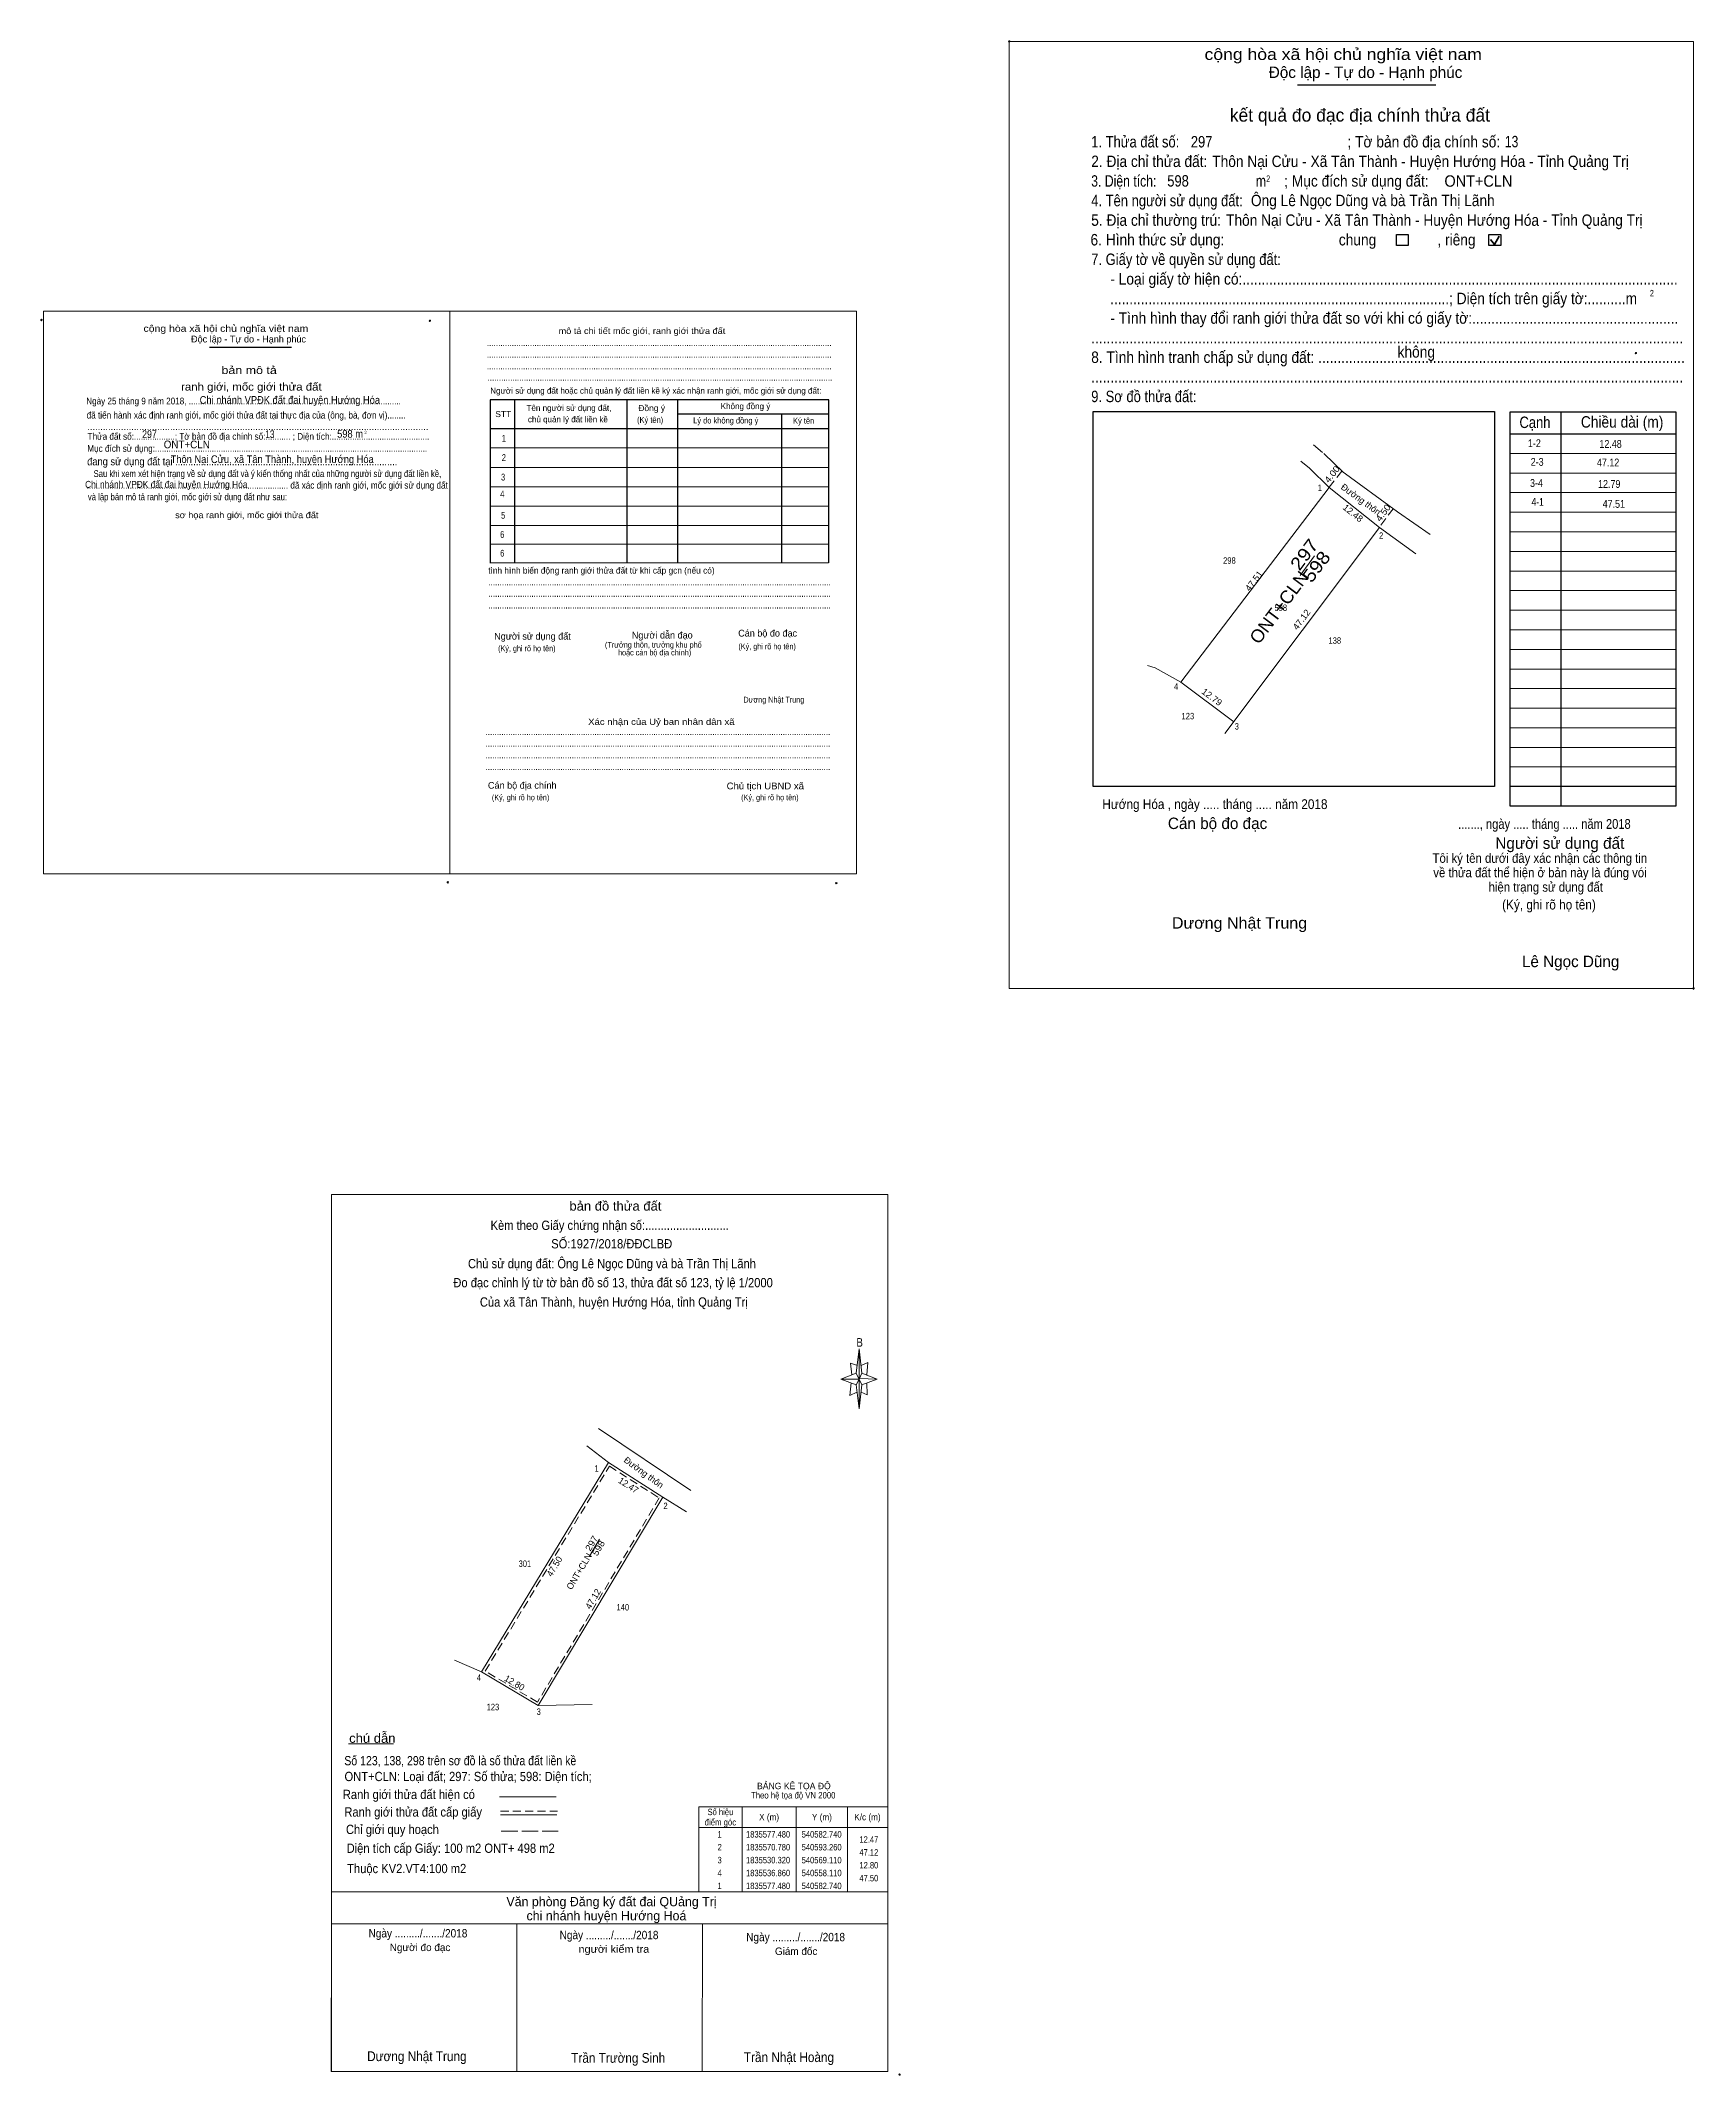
# Model space of a CAD drawing. Header units: metres. Extents: x 540473 to 540793, y 1835459 to 1835853.
import ezdxf
from ezdxf.enums import TextEntityAlignment as Align

# ---------------------------------------------------------------- set-up
doc = ezdxf.new("R2010")
doc.units = ezdxf.units.M
doc.header["$LTSCALE"] = 0.53
doc.header["$PDMODE"] = 32
doc.header["$PDSIZE"] = 0.265
doc.linetypes.add('LONG_DASHED', pattern=[7.5, 6, -1.5])
doc.linetypes.add('MEDIUM_DASHED', pattern=[4.5, 3, -1.5])
for name, color, linetype, lineweight in [('1', 7, 'Continuous', 13), ('10', 7, 'Continuous', 13), ('13', 7, 'Continuous', 13), ('17', 7, 'Continuous', 13), ('23', 7, 'Continuous', 13), ('5', 7, 'Continuous', 13), ('6', 7, 'Continuous', 13), ('61', 7, 'Continuous', 13), ('63', 7, 'Continuous', 13), ('7', 7, 'Continuous', 13)]:
    doc.layers.add(name, color=color, linetype=linetype, lineweight=lineweight)
doc.layers.add('25', color=7, linetype='Continuous')
doc.layers.add('30', color=7, linetype='Continuous')

msp = doc.modelspace()

# ---------------------------------------------------------------- linework, layer by layer
at = {"layer": '1'}
msp.add_lwpolyline([(540582.74, 1835577.48), (540593.26, 1835570.78), (540569.11, 1835530.32), (540558.11, 1835536.86)], close=True, dxfattribs=at)
at = {"layer": '10'}
for p, q in [((540742.18, 1835757.58), (540735.87, 1835761.93)), ((540702.35, 1835718.92), (540732.35, 1835758.94)), ((540732.35, 1835758.93), (540732.35, 1835758.94)), ((540739.4, 1835753.78), (540732.35, 1835758.93)), ((540716.95, 1835749.6), (540719.76, 1835753.39))]:
    msp.add_line(p, q, dxfattribs=at)
msp.add_lwpolyline([(540582.74, 1835577.48), (540593.26, 1835570.78), (540569.11, 1835530.32), (540558.11, 1835536.86)], close=True, dxfattribs=at)
at = {"layer": '10', "linetype": 'MEDIUM_DASHED'}
msp.add_lwpolyline([(540582.9, 1835576.78), (540592.58, 1835570.62), (540568.94, 1835531), (540558.8, 1835537.03)], close=True, dxfattribs=at)
at = {"layer": '13'}
for p, q in [((540598.69, 1835572.07), (540580.77, 1835584.1)), ((540578.55, 1835580.76), (540582.74, 1835577.48)), ((540593.26, 1835570.78), (540597.87, 1835567.93)), ((540552.87, 1835539.12), (540558.11, 1835536.86)), ((540569.11, 1835530.32), (540579.55, 1835530.56))]:
    msp.add_line(p, q, dxfattribs=at)
at = {"layer": '17'}
for p, q in [((540532.29, 1835522.89), (540540.98, 1835522.89)), ((540528.93, 1835459.32), (540528.95, 1835488.01)), ((540564.93, 1835459.29), (540564.95, 1835487.98)), ((540600.93, 1835459.28), (540600.95, 1835487.97))]:
    msp.add_line(p, q, dxfattribs=at)
at = {"layer": '23'}
for p, q in [((540742.18, 1835757.58), (540735.87, 1835761.93)), ((540732.35, 1835758.93), (540732.35, 1835758.94)), ((540739.4, 1835753.78), (540732.35, 1835758.93))]:
    msp.add_line(p, q, dxfattribs=at)
at = {"layer": '5'}
for p, q in [((540528.95, 1835459.32), (540528.95, 1835629.48)), ((540630.8, 1835594.85), (540631.4, 1835599.53)), ((540630.8, 1835592.57), (540627.8, 1835593.65)), ((540631.88, 1835594.85), (540634.88, 1835593.65)), ((540631.88, 1835592.57), (540631.4, 1835587.89)), ((540632.96, 1835590.65), (540631.76, 1835591.13)), ((540632.84, 1835592.93), (540632.96, 1835590.65))]:
    msp.add_line(p, q, dxfattribs=at)
for points in [[(540528.95, 1835629.48), (540636.95, 1835629.48), (540636.95, 1835459.32)], [(540631.4, 1835593.65), (540630.8, 1835594.85), (540627.8, 1835593.65)], [(540631.04, 1835596.29), (540629.72, 1835596.77), (540629.96, 1835594.49)], [(540631.4, 1835593.65), (540631.88, 1835592.57), (540634.88, 1835593.65)], [(540631.76, 1835596.29), (540633.08, 1835596.89), (540632.84, 1835594.49)], [(540629.84, 1835592.93), (540629.6, 1835590.53), (540630.92, 1835591.13)]]:
    msp.add_lwpolyline(points, dxfattribs=at)
for points in [[(540631.4, 1835599.53), (540631.88, 1835594.85), (540631.4, 1835593.65)], [(540631.4, 1835593.65), (540627.8, 1835593.65), (540630.8, 1835594.85), (540631.88, 1835592.57), (540634.88, 1835593.65), (540631.4, 1835593.77)], [(540631.4, 1835593.65), (540631.4, 1835587.89), (540630.8, 1835592.57)]]:
    msp.add_lwpolyline(points, close=True, dxfattribs=at)
at = {"layer": '6'}
for p, q in [((540561.6, 1835512.64), (540572.57, 1835512.64)), ((540561.77, 1835509.13), (540572.73, 1835509.13)), ((540528.95, 1835494.2), (540636.95, 1835494.2)), ((540528.93, 1835488.01), (540636.93, 1835488.01)), ((540636.93, 1835459.32), (540528.93, 1835459.32))]:
    msp.add_line(p, q, dxfattribs=at)
at = {"layer": '6', "linetype": 'MEDIUM_DASHED'}
msp.add_line((540561.77, 1835509.87), (540572.81, 1835509.87), dxfattribs=at)
at = {"layer": '6'}
msp.add_point((540639.22, 1835458.73), dxfattribs=at)
at = {"layer": '61'}
for p, q in [((540719.54, 1835774.97), (540721.32, 1835773.5)), ((540721.55, 1835773.28), (540725.37, 1835769.58)), ((540725.08, 1835769.84), (540735.87, 1835761.93)), ((540722.59, 1835766.71), (540693.84, 1835728.89))]:
    msp.add_line(p, q, dxfattribs=at)
for points in [[(540717.13, 1835771.76), (540718.77, 1835770.41), (540722.59, 1835766.71), (540732.35, 1835758.94)], [(540704.09, 1835721.24), (540693.84, 1835728.89), (540688.86, 1835731.69), (540687.35, 1835732.12)]]:
    msp.add_lwpolyline(points, dxfattribs=at)
at = {"layer": '63', "linetype": 'MEDIUM_DASHED'}
for p, q in [((540725.08, 1835769.84), (540722.59, 1835766.71)), ((540735, 1835762.57), (540732.35, 1835758.93))]:
    msp.add_line(p, q, dxfattribs=at)
at = {"layer": '63'}
for p, q in [((540580.98, 1835562.61), (540579.07, 1835559.34)), ((540608.65, 1835510.7), (540608.65, 1835494.2)), ((540619.15, 1835510.7), (540619.15, 1835494.2)), ((540629.15, 1835510.7), (540629.15, 1835494.2)), ((540600.25, 1835506.7), (540636.95, 1835506.7))]:
    msp.add_line(p, q, dxfattribs=at)
at = {"layer": '63', "linetype": 'LONG_DASHED'}
msp.add_line((540561.92, 1835505.97), (540572.96, 1835505.97), dxfattribs=at)
at = {"layer": '63'}
msp.add_lwpolyline([(540600.25, 1835510.7), (540636.95, 1835510.7), (540636.95, 1835494.2), (540600.25, 1835494.2)], close=True, dxfattribs=at)
at = {"layer": '7', "lineweight": 25}
for p, q in [((540716.46, 1835844.81), (540743.32, 1835844.81)), ((540505.27, 1835793.88), (540521.23, 1835793.88)), ((540564.51, 1835783.69), (540564.51, 1835752.03)), ((540586.27, 1835783.57), (540586.27, 1835752.03)), ((540596.09, 1835783.57), (540596.09, 1835752.03)), ((540596.09, 1835780.98), (540625.51, 1835780.98)), ((540616.3, 1835780.98), (540616.3, 1835752.03)), ((540757.77, 1835704.85), (540757.77, 1835781.33)), ((540767.59, 1835781.33), (540767.59, 1835704.85)), ((540559.78, 1835778.12), (540625.51, 1835778.12)), ((540757.77, 1835777.08), (540789.89, 1835777.08)), ((540789.89, 1835708.65), (540757.77, 1835708.65)), ((540789.89, 1835704.85), (540757.77, 1835704.85))]:
    msp.add_line(p, q, dxfattribs=at)
at = {"layer": '7', "lineweight": 35}
for p, q in [((540753.93, 1835814.78), (540754.68, 1835813.8)), ((540754.68, 1835813.8), (540755.6, 1835815.45))]:
    msp.add_line(p, q, dxfattribs=at)
at = {"layer": '7'}
for p, q in [((540559.78, 1835774.36), (540625.51, 1835774.36)), ((540757.77, 1835773.28), (540789.89, 1835773.28)), ((540559.78, 1835770.59), (540625.51, 1835770.59)), ((540757.77, 1835769.48), (540789.89, 1835769.48)), ((540559.78, 1835766.83), (540625.51, 1835766.83)), ((540559.78, 1835763.07), (540625.51, 1835763.07)), ((540757.77, 1835765.68), (540789.89, 1835765.68)), ((540559.78, 1835759.3), (540625.51, 1835759.3)), ((540757.77, 1835761.88), (540789.89, 1835761.88)), ((540559.67, 1835755.67), (540625.4, 1835755.67)), ((540559.78, 1835755.66), (540625.51, 1835755.66)), ((540757.77, 1835758.07), (540789.89, 1835758.07)), ((540559.67, 1835752.03), (540625.4, 1835752.03)), ((540757.77, 1835754.27), (540789.89, 1835754.27)), ((540757.77, 1835750.47), (540789.89, 1835750.47)), ((540757.77, 1835746.67), (540789.89, 1835746.67)), ((540757.77, 1835742.87), (540789.89, 1835742.87)), ((540757.77, 1835739.07), (540789.89, 1835739.07)), ((540757.77, 1835735.26), (540789.89, 1835735.26)), ((540757.77, 1835731.46), (540789.89, 1835731.46)), ((540757.77, 1835727.66), (540789.89, 1835727.66)), ((540757.77, 1835723.86), (540789.89, 1835723.86)), ((540757.77, 1835720.06), (540789.89, 1835720.06)), ((540757.77, 1835716.26), (540789.89, 1835716.26)), ((540757.77, 1835712.45), (540789.89, 1835712.45)), ((540757.77, 1835708.65), (540789.89, 1835708.65))]:
    msp.add_line(p, q, dxfattribs=at)
for points in [[(540660.51, 1835853.24), (540793.35, 1835853.24), (540793.35, 1835669.5), (540660.51, 1835669.5)], [(540473.07, 1835800.87), (540551.96, 1835800.87), (540551.96, 1835691.75), (540473.07, 1835691.75)], [(540551.96, 1835800.87), (540630.85, 1835800.87), (540630.85, 1835691.75), (540551.96, 1835691.75)], [(540551.96, 1835800.87), (540630.85, 1835800.87), (540630.85, 1835691.75), (540551.96, 1835691.75)]]:
    msp.add_lwpolyline(points, close=True, dxfattribs=at)
at = {"layer": '7', "lineweight": 25}
for points in [[(540735.68, 1835815.76), (540737.96, 1835815.76), (540737.96, 1835813.64), (540735.68, 1835813.64)], [(540753.63, 1835815.76), (540755.91, 1835815.76), (540755.91, 1835813.64), (540753.63, 1835813.64)], [(540676.8, 1835781.45), (540754.73, 1835781.45), (540754.73, 1835708.65), (540676.8, 1835708.65)]]:
    msp.add_lwpolyline(points, close=True, dxfattribs=at)
for points in [[(540625.51, 1835752.03), (540625.51, 1835783.69), (540559.78, 1835783.69), (540559.78, 1835752.03)], [(540757.77, 1835781.33), (540789.89, 1835781.33), (540789.89, 1835704.85)]]:
    msp.add_lwpolyline(points, dxfattribs=at)
at = {"layer": '7'}
for p in [(540660.51, 1835853.24), (540472.65, 1835799.18), (540548.06, 1835799.03), (540782.14, 1835792.75), (540551.54, 1835690.07), (540626.95, 1835689.91), (540793.35, 1835669.5)]:
    msp.add_point(p, dxfattribs=at)

# ---------------------------------------------------------------- texts
at = {"layer": '1', "width": 0.85}
msp.add_text('598', height=1.25, dxfattribs=at).set_placement((540713.215, 1835742.72), align=Align.CENTER)
at = {"layer": '1'}
for s, height, width, p in [('Hướng Hóa , ngày ..... tháng ..... năm 2018', 1.9, 0.9, (540678.58, 1835704.29)), ('Dương Nhật Trung', 2.215, 1.05, (540692.08, 1835681.09))]:
    msp.add_text(s, height=height, dxfattribs=dict(at, width=width)).set_placement(p)
msp.add_text('Lê Ngọc Dũng', height=2.21, dxfattribs=at).set_placement((540760.03, 1835673.62))
at = {"layer": '17', "width": 0.9}
msp.add_text('Dương Nhật Trung', height=1.125, dxfattribs=at).set_placement((540608.92, 1835724.95))
at = {"layer": '25'}
for s, height, width, p in [('Chi nhánh VPĐK đất đai huyện Hướng Hóa', 1.5, 0.9, (540503.38, 1835782.92)), ('ONT+CLN', 1.5, 0.95, (540496.4, 1835774.28)), ('Chi nhánh VPĐK đất đai huyện Hướng Hóa', 1.35, 0.9, (540481.14, 1835766.61))]:
    msp.add_text(s, height=height, dxfattribs=dict(at, width=width)).set_placement(p)
at = {"layer": '30'}
for s, width, p in [('1-2', 0.85, (540763.69, 1835774.51)), ('12.48', 0.85, (540779.39, 1835774.37)), ('2-3', 0.85, (540764.23, 1835770.89)), ('47.12', 0.85, (540778.91, 1835770.77)), ('3-4', 0.85, (540764.09, 1835766.79)), ('12.79', 0.85, (540779.13, 1835766.61)), ('4-1', 0.8, (540764.25, 1835763.13)), ('47.51', 0.85, (540780.02, 1835762.74))]:
    msp.add_text(s, height=1.52, dxfattribs=dict(at, width=width)).set_placement(p, align=Align.RIGHT)
at = {"layer": '5'}
for s, height, width, p in [('bản đồ thửa đất', 1.8, 1.05, (540584.07, 1835626.37)), ('Kèm theo Giấy chứng nhận số:...........................', 1.8, 0.9, (540582.96, 1835622.63)), ('SỐ:1927/2018/ĐĐCLBĐ', 1.8, 0.9, (540583.355, 1835619.04)), ('Chủ sử dụng đất: Ông Lê Ngọc Dũng và bà Trần Thị Lãnh', 1.8, 0.9, (540583.4, 1835615.19)), ('Đo đạc chỉnh lý từ tờ bản đồ số 13, thửa đất số 123, tỷ lệ 1/2000 ', 1.8, 0.9, (540583.92, 1835611.5)), ('Của xã Tân Thành, huyện Hướng Hóa, tỉnh Quảng Trị', 1.8, 0.9, (540583.765, 1835607.74)), ('B', 1.653, 0.85, (540631.485, 1835599.98))]:
    msp.add_text(s, height=height, dxfattribs=dict(at, width=width)).set_placement(p, align=Align.CENTER)
at = {"layer": '6'}
for s, height, width, p in [('ONT+CLN', 2.21, 0.95, (540744.98, 1835825.04)), ('Ông Lê Ngọc Dũng và bà Trần Thị Lãnh', 2.21, 0.9, (540707.42, 1835821.27)), ('Số 123, 138, 298 trên sơ đồ là số thửa đất liền kề', 1.8, 0.85, (540531.45, 1835518.75)), ('ONT+CLN: Loại đất; 297: Số thửa; 598: Diện tích;', 1.8, 0.9, (540531.49, 1835515.68)), ('Diện tích cấp Giấy: 100 m2 ONT+ 498 m2 ', 1.8, 0.9, (540531.9, 1835501.76)), ('Thuộc KV2.VT4:100 m2', 1.8, 0.9, (540532, 1835497.82))]:
    msp.add_text(s, height=height, dxfattribs=dict(at, width=width)).set_placement(p)
for s, height, width, p in [('chú dẫn', 1.8, 1.05, (540536.885, 1835523.11)), ('Ranh giới thửa đất hiện có ', 1.8, 0.9, (540544.275, 1835512.2)), ('Ranh giới thửa đất cấp giấy', 1.8, 0.9, (540544.82, 1835508.79)), ('Theo hệ tọa độ VN 2000', 1.25, 0.9, (540618.585, 1835512.31)), ('Chỉ giới quy hoạch', 1.8, 0.9, (540540.79, 1835505.41)), ('Ngày ........./......./2018', 1.62, 0.9, (540545.745, 1835485.35)), ('Ngày ........./......./2018', 1.62, 0.9, (540582.835, 1835485.01)), ('người kiểm tra', 1.44, 1.1, (540583.775, 1835482.37)), ('Ngày ........./......./2018', 1.62, 0.9, (540619.045, 1835484.61)), ('Dương Nhật Trung', 1.9, 0.9, (540545.535, 1835461.35)), ('Trần Trường Sinh', 1.896, 0.9, (540584.615, 1835461.03)), ('Trần Nhật Hoàng', 1.896, 0.9, (540617.755, 1835461.17))]:
    msp.add_text(s, height=height, dxfattribs=dict(at, width=width)).set_placement(p, align=Align.CENTER)
for s, height, p in [('BẢNG KÊ TỌA ĐỘ', 1.25, (540618.715, 1835514.11)), (' Văn phòng Đăng ký đất đai QUảng Trị', 1.8, (540582.98, 1835491.4)), ('chi nhánh huyện Hướng Hoá', 1.8, (540582.33, 1835488.67)), ('Người đo đạc', 1.44, (540546.155, 1835482.7)), ('Giám đốc', 1.44, (540619.155, 1835481.95))]:
    msp.add_text(s, height=height, dxfattribs=at).set_placement(p, align=Align.CENTER)
at = {"layer": '61'}
for s, width, p in [('297', 1.15, (540718.7754, 1835752.9252)), ('598', 1.15, (540721.1154, 1835750.5752)), ('ONT+CLN', 1.05, (540713.8877, 1835742.6702))]:
    msp.add_text(s, height=2.5, rotation=53.144, dxfattribs=dict(at, width=width)).set_placement(p, align=Align.CENTER)
at = {"layer": '63'}
for s, width, p in [(' 1', 0.75, (540721.19, 1835766.01)), (' 2', 0.85, (540733.11, 1835756.73)), (' 4', 0.85, (540693.32, 1835727.46)), (' 3', 0.8, (540705.08, 1835719.71)), (' 1', 0.75, (540580.83, 1835575.73)), (' 2', 0.85, (540594.21, 1835568.47)), ('301', 0.8, (540567.71, 1835557.24)), ('140', 0.85, (540586.73, 1835548.79)), (' 4', 0.85, (540557.99, 1835535.15)), ('123', 0.85, (540561.52, 1835529.43)), (' 3', 0.8, (540569.59, 1835528.53)), ('47.12', 0.85, (540635.1, 1835501.23)), ('12.47', 0.85, (540635.1, 1835503.73)), ('12.80', 0.85, (540635.1, 1835498.73)), ('47.50', 0.85, (540635.1, 1835496.23))]:
    msp.add_text(s, height=1.25, dxfattribs=dict(at, width=width)).set_placement(p, align=Align.RIGHT)
for s, rotation, width, p in [('4.00', 51.497, 1.1, (540723.6621, 1835768.8559)), ('12.48', 321.476, 1.05, (540726.8357, 1835761.2284)), ('4.50', 53.945, 1.1, (540733.5936, 1835761.3922)), ('47.51', 52.759, 1.05, (540708.5031, 1835748.1768)), ('47.12', 53.145, 1.05, (540717.7481, 1835740.6751)), ('12.79', 323.264, 1.05, (540699.4812, 1835725.5208)), ('297', 59.168, 1.1, (540579.9807, 1835561.4947)), ('598', 59.168, 1.1, (540581.3307, 1835560.5747))]:
    msp.add_text(s, height=1.25, rotation=rotation, dxfattribs=dict(at, width=width)).set_placement(p, align=Align.CENTER)
for s, rotation, p in [('Đường thôn', 323.852, (540728.3913, 1835763.8523)), ('Đường thôn', 323.852, (540589.2113, 1835575.0523)), ('12.47', 327.508, (540586.2643, 1835572.5554)), ('47.50', 58.769, (540572.7775, 1835557.016)), ('ONT+CLN', 59.168, (540577.5649, 1835556.0597)), ('47.12', 59.168, (540580.269, 1835550.7147)), ('12.80', 329.267, (540564.1656, 1835534.2049))]:
    msp.add_text(s, height=1.25, rotation=rotation, dxfattribs=at).set_placement(p, align=Align.CENTER)
for s, width, p in [('298', 0.85, (540703.245, 1835751.88)), ('138', 0.85, (540723.705, 1835736.36)), ('123', 0.85, (540695.185, 1835721.7)), ('Số hiệu', 0.85, (540604.45, 1835509.08)), ('điểm góc', 0.9, (540604.45, 1835507.08)), ('X (m)', 0.95, (540613.9, 1835508.08)), ('Y (m)', 0.95, (540624.155, 1835508.08)), ('K/c (m)', 0.95, (540632.995, 1835508.08)), (' 2', 0.85, (540604.105, 1835502.23)), (' 1', 0.75, (540604.1, 1835504.73)), ('1835577.480', 0.85, (540613.7, 1835504.73)), ('1835570.780', 0.85, (540613.7, 1835502.23)), ('540582.740', 0.85, (540624.1, 1835504.73)), ('540593.260', 0.85, (540624.1, 1835502.23)), (' 4', 0.85, (540604.1, 1835497.23)), (' 3', 0.8, (540604.095, 1835499.73)), ('1835530.320', 0.85, (540613.7, 1835499.73)), ('1835536.860', 0.85, (540613.7, 1835497.23)), ('540569.110', 0.85, (540624.1, 1835499.73)), ('540558.110', 0.85, (540624.1, 1835497.23)), (' 1', 0.75, (540604.1, 1835494.73)), ('1835577.480', 0.85, (540613.7, 1835494.73)), ('540582.740', 0.85, (540624.1, 1835494.73))]:
    msp.add_text(s, height=1.25, dxfattribs=dict(at, width=width)).set_placement(p, align=Align.CENTER)
at = {"layer": '7'}
for s, height, width, p in [('cộng hòa xã hội chủ nghĩa việt nam', 2.217, 1.15, (540698.42, 1835849.64)), ('1. Thửa đất số:', 2.217, 0.85, (540676.42, 1835832.66)), ('297', 2.21, 0.85, (540695.76, 1835832.66)), ('; Tờ bản đồ địa chính số:', 2.217, 0.9, (540726.16, 1835832.66)), ('13', 2.21, 0.8, (540756.7, 1835832.69)), ('2. Địa chỉ thửa đất:', 2.217, 0.9, (540676.42, 1835828.86)), ('Thôn Nại Cửu - Xã Tân Thành - Huyện Hướng Hóa - Tỉnh Quảng Trị', 2.21, 0.9, (540699.92, 1835828.86)), ('3. Diện tích:', 2.217, 0.8, (540676.42, 1835825.05)), ('598', 2.21, 0.85, (540691.18, 1835825.07)), ('m', 2.217, 0.8, (540708.38, 1835825.05)), ('2', 1.267, 0.8, (540710.38, 1835825.95)), ('; Mục đích sử dụng đất:', 2.217, 0.9, (540713.88, 1835825.05)), ('4. Tên người sử dụng đất:', 2.217, 0.85, (540676.42, 1835821.25)), ('5. Địa chỉ thường trú:', 2.217, 0.9, (540676.42, 1835817.45)), ('Thôn Nại Cửu - Xã Tân Thành - Huyện Hướng Hóa - Tỉnh Quảng Trị', 2.21, 0.9, (540702.6, 1835817.45)), ('6. Hình thức sử dụng:', 2.217, 0.9, (540676.28, 1835813.65)), ('chung                , riêng', 2.217, 0.9, (540724.48, 1835813.65)), ('7. Giấy tờ về quyền sử dụng đất:', 2.217, 0.85, (540676.42, 1835809.85)), ('     - Loại giấy tờ hiện có:..................................................................................................................', 2.217, 0.9, (540676.42, 1835806.05)), ('     .........................................................................................; Diện tích trên giấy tờ:..........m', 2.21, 0.9, (540676.42, 1835802.25)), ('2', 1.267, 0.8, (540784.86, 1835803.75)), ('     - Tình hình thay đổi ranh giới thửa đất so với khi có giấy tờ:......................................................', 2.217, 0.9, (540676.42, 1835798.45)), ('cộng hòa xã hội chủ nghĩa việt nam', 1.317, 1.15, (540492.48, 1835796.88)), ('...........................................................................................................................................................', 2.217, 0.9, (540676.42, 1835794.65)), ('........................................................................................................................................................', 1.317, 0.9, (540559.1, 1835794.14)), ('........................................................................................................................................................', 1.317, 0.9, (540559.1, 1835791.88)), ('8. Tình hình tranh chấp sử dụng đất: ................................................................................................', 2.217, 0.9, (540676.42, 1835790.85)), ('không', 2.218, 0.9, (540735.88, 1835791.89)), ('........................................................................................................................................................', 1.317, 0.9, (540559.1, 1835789.62)), ('........................................................................................................................................................', 1.317, 0.9, (540559.24, 1835787.38)), ('...........................................................................................................................................................', 2.217, 0.9, (540676.42, 1835787.04)), ('Ngày 25 tháng 9 năm 2018, ..............................................................................................', 1.31, 0.9, (540481.36, 1835782.8)), ('Đồng ý', 1.166, 1.05, (540588.52, 1835781.5)), ('9. Sơ đồ thửa đất:', 2.217, 0.85, (540676.42, 1835783.24)), (' đã tiến hành xác định ranh giới, mốc giới thửa đất tại thực địa của (ông, bà, đơn vị)........', 1.317, 0.9, (540481, 1835780.06)), ('STT', 1.166, 1.05, (540560.76, 1835780.34)), ('(Ký tên)', 1.166, 0.9, (540588.27, 1835779.22)), ('Lý do không đồng ý', 1.166, 0.9, (540599.17, 1835779.1)), ('Ký tên', 1.166, 0.9, (540618.55, 1835779.05)), ('Cạnh', 2.217, 0.85, (540759.54, 1835778.22)), ('Chiều dài (m)', 2.217, 0.9, (540771.46, 1835778.3)), ('Thửa đất số:..................; Tờ bản đồ địa chính số:........... ; Diện tích:...........................................', 1.317, 0.9, (540481.63, 1835775.94)), ('Mục đích sử dụng:........................................................................................................................', 1.317, 0.9, (540481.57, 1835773.6)), ('....................................................................................................................................', 1.5, 0.9, (540481.57, 1835777.82)), ('297', 1.5, 0.85, (540492.21, 1835776.28)), ('13', 1.5, 0.8, (540516.12, 1835776.28)), ('598 m', 1.5, 0.9, (540530.06, 1835776.34)), ('2', 0.5999, 0.8, (540535.36, 1835777.08)), ('đang sử dụng đất tại ......................................................................................', 1.5, 0.9, (540481.54, 1835770.98)), ('Thôn Nại Cửu, xã Tân Thành, huyện Hướng Hóa', 1.5, 0.9, (540497.74, 1835771.42)), ('......................................................................................... đã xác định ranh giới, mốc giới sử dụng đất', 1.314, 0.9, (540481.44, 1835766.46)), ('Sau khi xem xét hiện trạng về sử dụng đất và ý kiến thống nhất của những người sử dụng đất liền kề,', 1.317, 0.85, (540482.78, 1835768.71)), (' và lập bản mô tả ranh giới, mốc giới sử dụng đất như sau:', 1.317, 0.85, (540481.26, 1835764.21)), ('.......................................................................................................................................................', 1.317, 0.9, (540559.39, 1835747.71)), ('.......................................................................................................................................................', 1.317, 0.9, (540559.39, 1835745.46)), ('.......................................................................................................................................................', 1.317, 0.9, (540559.39, 1835743.2)), ('(Ký, ghi rõ họ tên)', 1.129, 0.9, (540561.3, 1835734.9)), ('(Ký, ghi rõ họ tên)', 1.129, 0.9, (540607.94, 1835735.28)), ('........................................................................................................................................................', 1.317, 0.9, (540558.85, 1835718.64)), ('........................................................................................................................................................', 1.317, 0.9, (540558.85, 1835716.38)), ('........................................................................................................................................................', 1.317, 0.9, (540558.85, 1835714.12)), ('........................................................................................................................................................', 1.317, 0.9, (540558.85, 1835711.88)), ('Chủ tịch UBND xã', 1.317, 1.05, (540605.66, 1835708.11)), ('(Ký, ghi rõ họ tên)', 1.129, 0.9, (540560.09, 1835705.98)), ('(Ký, ghi rõ họ tên)', 1.129, 0.9, (540608.48, 1835705.98)), ('......., ngày ..... tháng ..... năm 2018', 1.9, 0.85, (540747.64, 1835700.45)), ('(Ký, ghi rõ họ tên)', 1.901, 0.9, (540756.18, 1835684.8))]:
    msp.add_text(s, height=height, dxfattribs=dict(at, width=width)).set_placement(p)
for s, height, p in [('Độc lập - Tự do - Hạnh phúc', 2.217, (540710.88, 1835846.14)), ('Độc lập - Tự do - Hạnh phúc', 1.317, (540501.7, 1835794.82)), ('Người sử dụng đất hoặc chủ quản lý đất liền kề ký xác nhận ranh giới, mốc giới sử dụng đất:', 1.166, (540559.78, 1835784.88)), ('Tên người sử dụng đất,', 1.166, (540566.82, 1835781.54)), ('Không đồng ý', 1.166, (540604.51, 1835781.88)), ('chủ quản lý đất liền kề', 1.166, (540567.09, 1835779.32)), ('tình hình biến động ranh giới thửa đất từ khi cấp gcn (nếu có)', 1.204, (540559.39, 1835749.98)), ('Người sử dụng đất', 1.317, (540560.54, 1835737.16)), ('Người dẫn đạo', 1.316, (540587.25, 1835737.38)), ('Cán bộ đo đạc', 1.314, (540607.9, 1835737.76)), ('Cán bộ địa chính', 1.317, (540559.33, 1835708.23)), ('Cán bộ đo đạc', 2.218, (540691.3, 1835700.41)), ('Người sử dụng đất', 2.217, (540754.86, 1835696.57))]:
    msp.add_text(s, height=height, dxfattribs=at).set_placement(p)
for s, height, p in [('kết quả đo đạc địa chính thửa đất', 2.534, (540728.57, 1835837.67)), ('.', 0.6337, (540793.3767, 1835669.19))]:
    msp.add_text(s, height=height, dxfattribs=at).set_placement(p, align=Align.CENTER)
for s, height, width, p in [('mô tả chi tiết mốc giới, ranh giới thửa đất', 1.204, 1.1, (540589.225, 1835796.46)), ('ranh giới, mốc giới thửa đất', 1.505, 1.1, (540513.41, 1835785.48)), ('bản mô tả', 1.505, 1.2, (540512.98, 1835788.69)), ('1', 1.317, 0.65, (540562.41, 1835775.57)), ('2', 1.317, 0.8, (540562.42, 1835771.82)), ('3', 1.317, 0.75, (540562.27, 1835768.04)), ('4', 1.317, 0.8, (540562.125, 1835764.76)), ('sơ họa ranh giới, mốc giới thửa đất', 1.204, 1.1, (540512.525, 1835760.73)), ('5', 1.317, 0.75, (540562.28, 1835760.62)), ('6', 1.317, 0.8, (540562.1, 1835756.9)), ('6', 1.317, 0.8, (540562.1, 1835753.26)), ('(Trưởng thôn, trưởng khu phố', 1.129, 0.9, (540591.425, 1835735.6)), ('hoặc cán bộ địa chính)', 1.129, 0.9, (540591.68, 1835734.1)), ('Xác nhận của Uỷ ban nhân dân xã', 1.204, 1.15, (540592.99, 1835720.62)), ('Tôi ký tên dưới đây xác nhận các thông tin', 1.832, 0.9, (540763.5, 1835693.85)), ('về thửa đất thể hiện ở bản này là đúng vói', 1.832, 0.9, (540763.525, 1835691.05)), ('hiện trạng sử dụng đất', 1.832, 0.9, (540764.65, 1835688.25))]:
    msp.add_text(s, height=height, dxfattribs=dict(at, width=width)).set_placement(p, align=Align.CENTER)

doc.saveas('drawing.dxf')
